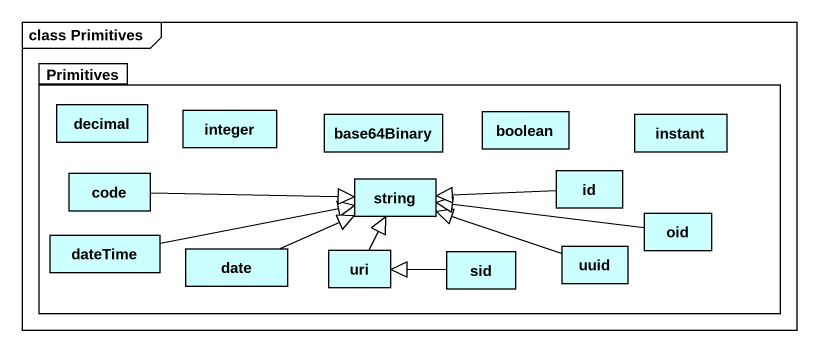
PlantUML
@startuml
mainframe class Primitives
hide circle
hide empty members
package Primitives {
  class decimal #CCFFFF
  class integer #CCFFFF
  class base64Binary #CCFFFF
  class boolean #CCFFFF
  class instant #CCFFFF
  class code #CCFFFF
  class string #CCFFFF
  class id #CCFFFF
  class dateTime #CCFFFF
  class date #CCFFFF
  class uri #CCFFFF
  class sid #CCFFFF
  class uuid #CCFFFF
  class oid #CCFFFF
}
code -right-|> string
id -left-|> string
dateTime -right-|> string
date -right-|> string
uri -up-|> string
sid -left-|> uri
uuid -left-|> string
oid -left-|> string
@enduml
